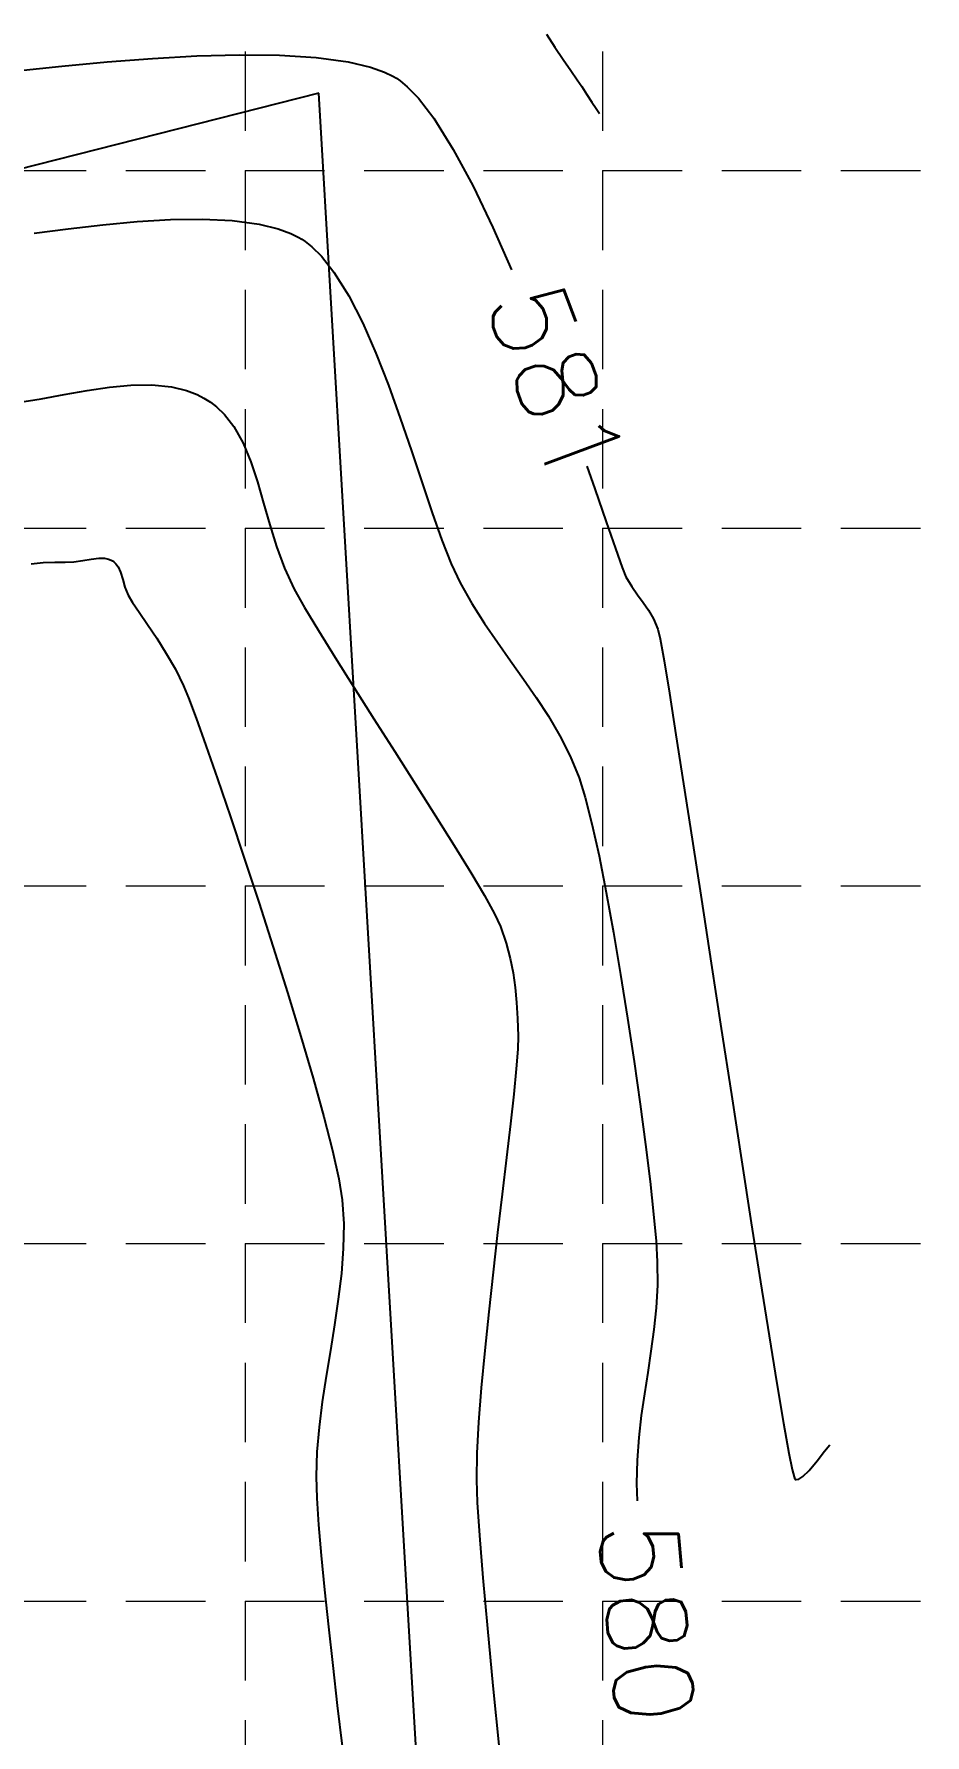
# Model space of a CAD drawing. Header units: inches. Extents: x 2547543 to 2548696, y 7125653 to 7126375.
# Drawn here: x 2548451 to 2548495.8, y 7126151.6 to 7126237.3 of the extents above; entities that cross this region are included whole.
import ezdxf

# ---------------------------------------------------------------- set-up
doc = ezdxf.new("R2010")
doc.units = ezdxf.units.IN
doc.header["$MEASUREMENT"] = 0
doc.linetypes.add('HIDDEN', pattern=[0.375, 0.25, -0.125])
for name, color, linetype in [('CONT-MJR', 6, 'Continuous'), ('CONT-MNR', 14, 'Continuous'), ('GRID', 254, 'HIDDEN'), ('V-AREA', 6, 'Continuous')]:
    doc.layers.add(name, color=color, linetype=linetype)
doc.styles.add('L80', font='simplex', dxfattribs={"height": 3.2})

msp = doc.modelspace()

# ---------------------------------------------------------------- linework, layer by layer
at = {"layer": 'CONT-MJR', "color": 35, "extrusion": (0.1138102870845434, -0.9935025005271672, 0), "elevation": -6789884.660398123}
msp.add_lwpolyline([(3342932.091564352, 580), (3342933.842584244, 580)], dxfattribs=at)
at = {"layer": 'CONT-MJR', "color": 35, "elevation": 580}
for points in [[(2548454.40923349, 7126227.648725741), (2548456.137658265, 7126227.80801267)], [(2548464.434913269, 7126226.924278758), (2548464.605339469, 7126226.810891105)], [(2548464.605339469, 7126226.810891105), (2548464.940439051, 7126226.546906644)], [(2548464.940439051, 7126226.546906644), (2548465.429013649, 7126226.063444341)], [(2548466.055033881, 7126225.27102581), (2548466.79856115, 7126224.07618713)], [(2548468.165352412, 7126221.180804907), (2548468.793737524, 7126219.572549184)], [(2548471.000287566, 7126213.145786767), (2548471.487980273, 7126211.771380831)], [(2548472.999639561, 7126208.580221525), (2548473.629262697, 7126207.588150296)], [(2548474.280838918, 7126206.633893411), (2548474.9417819, 7126205.703240052)], [(2548474.9417819, 7126205.703240052), (2548475.599505317, 7126204.781979397)], [(2548475.599505317, 7126204.781979397), (2548476.241422845, 7126203.855900627)], [(2548476.854948158, 7126202.91079292), (2548477.427494932, 7126201.932445454)], [(2548479.04650037, 7126197.499403194), (2548479.399365792, 7126195.886780316)], [(2548479.762070047, 7126194.046883591), (2548480.127357751, 7126192.035622882)], [(2548480.127357751, 7126192.035622882), (2548480.48797352, 7126189.908908047)], [(2548480.48797352, 7126189.908908047), (2548480.836661971, 7126187.722648945)], [(2548480.836661971, 7126187.722648945), (2548481.166167719, 7126185.532755437)], [(2548481.738609573, 7126181.365704647), (2548481.967034911, 7126179.500367085)], [(2548481.967034911, 7126179.500367085), (2548482.147256012, 7126177.855034559)], [(2548482.272017491, 7126176.485616927), (2548482.334063964, 7126175.448024051)], [(2548482.334063964, 7126175.448024051), (2548482.336277271, 7126174.276436007)], [(2548482.162349563, 7126172.039857624), (2548482.016767287, 7126170.955238894)], [(2548481.852478557, 7126169.87998154), (2548481.684762743, 7126168.804271365)], [(2548481.528899217, 7126167.718294173), (2548481.400167347, 7126166.612235764)]]:
    msp.add_lwpolyline(points, dxfattribs=at)
at = {"layer": 'CONT-MJR', "color": 35, "extrusion": (0.06011541056170887, -0.9981914332496534, 0), "elevation": -6960138.06232987}
msp.add_lwpolyline([(2972243.195057929, 580.0000000000009), (2972244.882500287, 580.0000000000009)], dxfattribs=at)
at = {"layer": 'CONT-MJR', "color": 35, "extrusion": (0.01601444923692949, -0.9998717604851323, 0), "elevation": -7084501.897020362}
msp.add_lwpolyline([(2662253.624160752, 580.0000000000005), (2662255.231906767, 580.0000000000005)], dxfattribs=at)
at = {"layer": 'CONT-MJR', "color": 35, "extrusion": (-0.04521486334083633, -0.9989772850936449, 0), "elevation": -7234168.080504227}
msp.add_lwpolyline([(2223641.659915961, 580), (2223643.159322196, 580)], dxfattribs=at)
at = {"layer": 'CONT-MJR', "color": 35, "extrusion": (-0.1310626440981135, -0.9913740884862844, 0), "elevation": -7398765.683928682}
msp.add_lwpolyline([(1592495.862257088, 580), (1592497.229439584, 580)], dxfattribs=at)
at = {"layer": 'CONT-MJR', "color": 35, "extrusion": (-0.2383686110920436, -0.9711747552557419, 0), "elevation": -7528285.845786479}
msp.add_lwpolyline([(776333.2374595413, 580.0000000000009), (776334.2256140576, 580.0000000000009)], dxfattribs=at)
at = {"layer": 'CONT-MJR', "color": 35, "extrusion": (0.1278291665588516, -0.9917962009288348, 0), "elevation": -6741998.73054255}
msp.add_lwpolyline([(3438483.659262908, 580.0000000000009), (3438485.391518089, 580.0000000000009)], dxfattribs=at)
at = {"layer": 'CONT-MJR', "color": 35, "extrusion": (-0.3484466456729468, -0.9373286163983644, 0), "elevation": -7567620.386832449}
msp.add_lwpolyline([(-94362.52713208599, 580.0000000000009), (-94361.84858708829, 580.0000000000009)], dxfattribs=at)
at = {"layer": 'CONT-MJR', "color": 35, "extrusion": (-0.4436856804440513, -0.8961824685681478, 0), "elevation": -7517116.828262708}
msp.add_lwpolyline([(-877916.321707529, 580.0000000000005), (-877915.8974612453, 580.0000000000005)], dxfattribs=at)
at = {"layer": 'CONT-MJR', "color": 35, "extrusion": (-0.5073730299291362, -0.8617265276759953, 0), "elevation": -7433880.904898514}
msp.add_lwpolyline([(-1419576.142568899, 580.0000000000009), (-1419575.938130324, 580.0000000000009)], dxfattribs=at)
at = {"layer": 'CONT-MJR', "color": 35, "extrusion": (0.7846772465270676, 0.619904523925015, 0), "elevation": 6417302.610949351}
msp.add_lwpolyline([(4011982.197080864, 580), (4011981.1872153, 580)], dxfattribs=at)
at = {"layer": 'CONT-MJR', "color": 35, "extrusion": (0.8909912901489679, 0.4540203969852869, 0), "elevation": 5506112.804828404}
msp.add_lwpolyline([(5192347.675946054, 580.0000000000005), (5192346.128469342, 580.0000000000005)], dxfattribs=at)
at = {"layer": 'CONT-MJR', "color": 35, "extrusion": (0.9160030289884342, 0.4011713485332841, 0), "elevation": 5193240.319793364}
msp.add_lwpolyline([(5505269.431935038, 580), (5505267.776270259, 580)], dxfattribs=at)
at = {"layer": 'CONT-MJR', "color": 35, "extrusion": (0.9409296494975854, 0.3386021185644756, 0), "elevation": 4810882.893467769}
msp.add_lwpolyline([(5842354.351986557, 580), (5842352.594391199, 580)], dxfattribs=at)
at = {"layer": 'CONT-MJR', "color": 35, "extrusion": (0.9463608725900549, 0.3231115888212461, 0), "elevation": 4714335.308635484}
msp.add_lwpolyline([(5920533.814581515, 580), (5920532.067734634, 580)], dxfattribs=at)
at = {"layer": 'CONT-MJR', "color": 35, "extrusion": (0.9485363789408434, 0.3166681825283252, 0), "elevation": 4673962.414472997}
msp.add_lwpolyline([(5952456.023811945, 580), (5952454.33027903, 580)], dxfattribs=at)
at = {"layer": 'CONT-MJR', "color": 35, "extrusion": (0.9475081991404539, 0.3197314694577532, 0), "elevation": 4693171.768815706}
msp.add_lwpolyline([(5937320.603972397, 580.0000000000009), (5937319.006663036, 580.0000000000009)], dxfattribs=at)
at = {"layer": 'CONT-MJR', "color": 35, "extrusion": (0.9307385691422264, 0.3656852689281876, 0), "elevation": 4977911.374279137}
msp.add_lwpolyline([(5700701.666061602, 580.0000000000005), (5700700.38836205, 580.0000000000005)], dxfattribs=at)
at = {"layer": 'CONT-MJR', "color": 35, "extrusion": (0.9053341565477793, 0.4246999705532381, 0), "elevation": 5333720.132467877}
msp.add_lwpolyline([(5369265.88246063, 580.0000000000009), (5369264.824443932, 580.0000000000009)], dxfattribs=at)
at = {"layer": 'CONT-MJR', "color": 35, "extrusion": (0.8687956068934289, 0.4951708729748536, 0), "elevation": 5742793.070042558}
msp.add_lwpolyline([(4929290.310092847, 580.0000000000009), (4929289.108318357, 580.0000000000009)], dxfattribs=at)
at = {"layer": 'CONT-MJR', "color": 35, "extrusion": (0.8258458823283451, 0.5638958934425016, 0), "elevation": 6123085.647725722}
msp.add_lwpolyline([(4448075.379203188, 580.0000000000005), (4448074.223712912, 580.0000000000005)], dxfattribs=at)
at = {"layer": 'CONT-MJR', "color": 35, "extrusion": (0.838765740945827, 0.5444924534055525, 0), "elevation": 6017738.78388731}
msp.add_lwpolyline([(4589589.576187414, 580), (4589588.449403544, 580)], dxfattribs=at)
at = {"layer": 'CONT-MJR', "color": 35, "extrusion": (0.8923006705053053, 0.4514415946894823, 0), "elevation": 5491072.081783812}
msp.add_lwpolyline([(5208226.048578819, 580.0000000000009), (5208224.898968517, 580.0000000000009)], dxfattribs=at)
at = {"layer": 'CONT-MJR', "color": 35, "extrusion": (0.9231605015945011, 0.3844147347537409, 0), "elevation": 5092070.810702818}
msp.add_lwpolyline([(5598954.729623158, 580.0000000000005), (5598953.551648755, 580.0000000000005)], dxfattribs=at)
at = {"layer": 'CONT-MJR', "color": 35, "extrusion": (0.9539468312444435, 0.2999757376167039, 0), "elevation": 4568799.940679291}
msp.add_lwpolyline([(6033534.048696568, 580.0000000000009), (6033533.010540593, 580.0000000000009)], dxfattribs=at)
at = {"layer": 'CONT-MJR', "color": 35, "extrusion": (0.9695542790937107, 0.2448764992625369, 0), "elevation": 4215927.061422394}
msp.add_lwpolyline([(6285174.023048247, 580.0000000000009), (6285172.651862332, 580.0000000000009)], dxfattribs=at)
at = {"layer": 'CONT-MJR', "color": 35, "extrusion": (0.9811178918881398, 0.1934106569374408, 0), "elevation": 3878640.963753188}
msp.add_lwpolyline([(6498735.210796966, 580), (6498733.335490499, 580)], dxfattribs=at)
at = {"layer": 'CONT-MJR', "color": 35, "extrusion": (0.9900984950359875, 0.140374392705625, 0), "elevation": 3523581.333718374}
msp.add_lwpolyline([(6697884.075305869, 580.0000000000009), (6697881.916310515, 580.0000000000009)], dxfattribs=at)
at = {"layer": 'CONT-MJR', "color": 35, "extrusion": (0.9913055954123462, 0.1315796963979403, 0), "elevation": 3463984.987865934}
msp.add_lwpolyline([(6728897.055536473, 580.0000000000009), (6728895.008304274, 580.0000000000009)], dxfattribs=at)
at = {"layer": 'CONT-MJR', "color": 35, "extrusion": (0.995875551537105, 0.09072974071751132, 0), "elevation": 3184527.333075203}
msp.add_lwpolyline([(6865563.177290303, 580), (6865561.802201186, 580)], dxfattribs=at)
at = {"layer": 'CONT-MJR', "color": 35, "extrusion": (0.9984895628250042, -0.05494172303024509, 0), "elevation": 2153108.720455535}
msp.add_lwpolyline([(7255428.648560598, 580.0000000000009), (7255427.514062935, 580.0000000000009)], dxfattribs=at)
at = {"layer": 'CONT-MJR', "color": 35, "extrusion": (0.9949279847904017, -0.1005897861659445, 0), "elevation": 1818736.100389725}
msp.add_lwpolyline([(7346380.372065025, 580.0000000000009), (7346379.262643719, 580.0000000000009)], dxfattribs=at)
at = {"layer": 'CONT-MJR', "color": 35, "extrusion": (0.9885280570354122, -0.1510373478772482, 0), "elevation": 1442928.014825497}
msp.add_lwpolyline([(7429335.893409884, 580), (7429334.805674087, 580)], dxfattribs=at)
at = {"layer": 'CONT-MJR', "color": 35, "extrusion": (0.989856903075103, -0.1420679817360903, 0), "elevation": 1510231.76848935}
msp.add_lwpolyline([(7415945.032832097, 580.0000000000005), (7415943.935726861, 580.0000000000005)], dxfattribs=at)
at = {"layer": 'CONT-MJR', "color": 35, "extrusion": (0.9971252234621738, -0.0757712922914083, 0), "elevation": 2001196.232338069}
msp.add_lwpolyline([(7298782.204725568, 580), (7298781.065496716, 580)], dxfattribs=at)
at = {"layer": 'CONT-MJR', "color": 35, "extrusion": (0.9997036076131567, -0.02434536763410563, 0), "elevation": 2374236.845045514}
msp.add_lwpolyline([(7186097.049581628, 580), (7186095.873569638, 580)], dxfattribs=at)
at = {"layer": 'CONT-MJR', "color": 35, "extrusion": (0.9993306074027479, 0.03658329001135958, 0), "elevation": 2807473.885987626}
msp.add_lwpolyline([(7028162.269043294, 580.0000000000005), (7028161.395299193, 580.0000000000005)], dxfattribs=at)
at = {"layer": 'CONT-MNR', "color": 35}
for points, elevation in [([(2548476.755194487, 7126237.251613887), (2548477.177869996, 7126236.583722437)], 582), ([(2548459.151496639, 7126236.151939156), (2548461.298704343, 7126236.212075993)], 581), ([(2548461.298704343, 7126236.212075993), (2548463.314018809, 7126236.192007884)], 581), ([(2548463.314018809, 7126236.192007884), (2548465.154677958, 7126236.077352799)], 581), ([(2548450.098975027, 7126235.396983), (2548452.346134892, 7126235.634119295)], 581), ([(2548465.154677958, 7126236.077352799), (2548466.77791971, 7126235.8537287)], 581), ([(2548468.603777939, 7126235.330203634), (2548469.015366469, 7126235.130695966)], 581), ([(2548469.015366469, 7126235.130695966), (2548469.201102709, 7126235.022045339)], 581), ([(2548469.201102709, 7126235.022045339), (2548469.381048051, 7126234.900639295)], 581), ([(2548469.746995966, 7126234.601078085), (2548470.309362382, 7126234.018086564)], 581), ([(2548479.039394126, 7126233.827703057), (2548479.254095537, 7126233.498938689)], 582), ([(2548479.254095537, 7126233.498938689), (2548479.418511448, 7126233.247174656)], 582), ([(2548451.306473081, 7126218.89615139), (2548452.472922829, 7126219.102016555)], 579), ([(2548453.622048576, 7126219.30267559), (2548454.745202549, 7126219.470078692)], 579), ([(2548455.833736978, 7126219.576176061), (2548456.879004092, 7126219.592917897)], 579), ([(2548458.623847576, 7126219.308342286), (2548459.159366256, 7126219.100677708)], 579), ([(2548459.501960065, 7126218.925663683), (2548459.66872383, 7126218.826512181)], 579), ([(2548461.006618996, 7126217.505463808), (2548461.484606998, 7126216.660199382)], 579), ([(2548462.512772696, 7126213.645101744), (2548462.81968405, 7126212.552427906)], 579), ([(2548463.158417911, 7126211.451996835), (2548463.558810945, 7126210.365446582)], 579), ([(2548450.810615949, 7126210.59012988), (2548451.417152122, 7126210.652517431)], 578), ([(2548451.997494, 7126210.668886296), (2548452.521918282, 7126210.669405129)], 578), ([(2548452.960701666, 7126210.684242586), (2548453.407503953, 7126210.745725474)], 578), ([(2548454.209002965, 7126210.876613524), (2548454.498374409, 7126210.870359308)], 578), ([(2548454.498374409, 7126210.870359308), (2548454.704751995, 7126210.823032731)], 578), ([(2548454.90253439, 7126210.728745601), (2548454.964090166, 7126210.686630601)], 578), ([(2548455.19470321, 7126210.426556909), (2548455.311817747, 7126210.169161073)], 578), ([(2548455.311817747, 7126210.169161073), (2548455.418131487, 7126209.803352885)], 578), ([(2548463.558810945, 7126210.365446582), (2548464.050699822, 7126209.314415196)], 579), ([(2548480.758411854, 7126209.934220653), (2548481.049397693, 7126209.441472543)], 581), ([(2548455.528957458, 7126209.408149497), (2548455.696843806, 7126209.004512467)], 578), ([(2548464.571957368, 7126208.389675557), (2548465.2696251, 7126207.225909552)], 579), ([(2548482.141705437, 7126207.817460227), (2548482.366224851, 7126207.304451128)], 581), ([(2548482.477555928, 7126206.801723653), (2548482.672562431, 7126205.699150141)], 581), ([(2548482.672562431, 7126205.699150141), (2548482.941427246, 7126204.068268245)], 581), ([(2548467.052168013, 7126204.372699581), (2548468.066031641, 7126202.778956188)], 579), ([(2548482.941427246, 7126204.068268245), (2548483.274333261, 7126201.980615621)], 581), ([(2548459.11030255, 7126202.815490837), (2548459.603394525, 7126201.438102491)], 578), ([(2548468.066031641, 7126202.778956188), (2548469.114282348, 7126201.137587567)], 579), ([(2548460.187021221, 7126199.765293107), (2548460.839821549, 7126197.855458726)], 578), ([(2548483.661463363, 7126199.507729921), (2548484.093000437, 7126196.721148798)], 581), ([(2548461.540434415, 7126195.766995386), (2548462.267498729, 7126193.558299126)], 578), ([(2548472.941040432, 7126195.052866518), (2548473.628639883, 7126193.891126039)], 579), ([(2548462.267498729, 7126193.558299126), (2548462.999653398, 7126191.287765985)], 578), ([(2548474.929838629, 7126190.725044461), (2548475.08061175, 7126189.991438486)], 579), ([(2548475.292586125, 7126187.700983787), (2548475.325201271, 7126186.804016193)], 579), ([(2548475.325201271, 7126186.804016193), (2548475.307809178, 7126186.148886289)], 579), ([(2548475.307809178, 7126186.148886289), (2548475.230670154, 7126185.165216091)], 579), ([(2548465.551953796, 7126182.755185395), (2548465.989143868, 7126181.051408437)], 578), ([(2548474.936487666, 7126182.396217802), (2548474.739112379, 7126180.7028712)], 579), ([(2548474.739112379, 7126180.7028712), (2548474.521326515, 7126178.864947287)], 579), ([(2548486.573191427, 7126180.58662973), (2548487.065010956, 7126177.4201668)], 581), ([(2548466.472934335, 7126178.56786862), (2548466.543798574, 7126177.35784662)], 578), ([(2548466.522137102, 7126176.119085376), (2548466.426131468, 7126174.857486326)], 578), ([(2548465.873865119, 7126170.994676754), (2548465.662298359, 7126169.700740891)], 578), ([(2548473.336698165, 7126167.376761978), (2548473.251392737, 7126165.814537742)], 579), ([(2548465.199705877, 7126165.882555434), (2548465.163482821, 7126164.650705798)], 578), ([(2548473.251392737, 7126165.814537742), (2548473.224349441, 7126164.475662154)], 579), ([(2548489.128365815, 7126165.000821841), (2548489.218483679, 7126164.633798871)], 581), ([(2548489.26126468, 7126164.517144883), (2548489.277230298, 7126164.498943191)], 581), ([(2548489.277230298, 7126164.498943191), (2548489.333196311, 7126164.489605064)], 581), ([(2548489.333196311, 7126164.489605064), (2548489.457772031, 7126164.515102436)], 581), ([(2548489.457772031, 7126164.515102436), (2548489.669941133, 7126164.647184177)], 581), ([(2548465.196124554, 7126163.557621028), (2548465.280647493, 7126162.216975193)], 578), ([(2548473.265956837, 7126163.341404499), (2548473.378123665, 7126161.676572773)], 579), ([(2548465.989658343, 7126155.131384012), (2548466.222667591, 7126153.11738497)], 578)]:
    msp.add_lwpolyline(points, dxfattribs=dict(at, elevation=elevation))
at = {"layer": 'CONT-MNR', "color": 35, "extrusion": (0.05623496058373922, -0.998417562549931, 0), "elevation": -6971646.829040608}
msp.add_lwpolyline([(2945167.743526719, 581), (2945169.983410056, 581)], dxfattribs=at)
at = {"layer": 'CONT-MNR', "color": 35, "extrusion": (0.8313233888243651, 0.5557890096012815, 0), "elevation": 6079292.656899955}
msp.add_lwpolyline([(4507791.539664469, 582.0000000000005), (4507790.791787419, 582.0000000000005)], dxfattribs=at)
at = {"layer": 'CONT-MNR', "color": 35, "extrusion": (0.09339141019354792, -0.9956294714913075, 0), "elevation": -6857086.659704125}
msp.add_lwpolyline([(3202843.457744978, 581.0000000000005), (3202845.754096189, 581.0000000000005)], dxfattribs=at)
at = {"layer": 'CONT-MNR', "color": 35, "extrusion": (0.07748136623340884, -0.9969938003250594, 0), "elevation": -6907355.213981155}
msp.add_lwpolyline([(3092943.958611542, 581.0000000000005), (3092946.248202452, 581.0000000000005)], dxfattribs=at)
at = {"layer": 'CONT-MNR', "color": 35, "extrusion": (-0.2332289759030149, -0.9724218450853678, 0), "elevation": -7524083.714133436}
msp.add_lwpolyline([(816140.0761149542, 581.0000000000009), (816141.2210056877, 581.0000000000009)], dxfattribs=at)
at = {"layer": 'CONT-MNR', "color": 35, "extrusion": (-0.3387059600469668, -0.9408922747204711, 0), "elevation": -7568201.275120849}
msp.add_lwpolyline([(-15864.71467889287, 581.0000000000005), (-15863.95737490803, 581.0000000000005)], dxfattribs=at)
at = {"layer": 'CONT-MNR', "color": 35, "extrusion": (0.822504388836982, 0.5687587628721891, 0), "elevation": 6149243.155212092}
msp.add_lwpolyline([(4411891.391323954, 582.0000000000009), (4411890.720622289, 582.0000000000009)], dxfattribs=at)
at = {"layer": 'CONT-MNR', "color": 35, "extrusion": (0.819466700582225, 0.5731267980446227, 0), "elevation": 6172629.320519336}
msp.add_lwpolyline([(4379111.597584698, 582.0000000000005), (4379111.039082939, 582.0000000000005)], dxfattribs=at)
at = {"layer": 'CONT-MNR', "color": 35, "extrusion": (-0.6334268504259656, -0.773802575053509, 0), "elevation": -7128567.849995151}
msp.add_lwpolyline([(-2541936.359007538, 581), (-2541935.886085985, 581)], dxfattribs=at)
at = {"layer": 'CONT-MNR', "color": 35, "extrusion": (0.8263789368748355, 0.5631144223775632, 0), "elevation": 6118894.463243773}
msp.add_lwpolyline([(4453885.581022233, 582), (4453885.16985097, 582)], dxfattribs=at)
at = {"layer": 'CONT-MNR', "color": 35, "extrusion": (0.8372726612964693, 0.5467855984254961, 0), "elevation": 6030293.855572419}
msp.add_lwpolyline([(4573130.063094554, 582), (4573129.579079516, 582)], dxfattribs=at)
at = {"layer": 'CONT-MNR', "color": 35, "extrusion": (0.7933772290052895, 0.6087302953655982, 0), "elevation": 6359852.850918386}
msp.add_lwpolyline([(4102460.714364129, 581), (4102459.449169264, 581)], dxfattribs=at)
at = {"layer": 'CONT-MNR', "color": 35, "extrusion": (0.83727266093525, 0.5467855989786179, 0), "elevation": 6030293.858593535}
msp.add_lwpolyline([(4573129.575095763, 582), (4573129.12132816, 582)], dxfattribs=at)
at = {"layer": 'CONT-MNR', "color": 35, "extrusion": (0.8469361024974793, 0.5316946852154714, 0), "elevation": 5947372.38273583}
msp.add_lwpolyline([(4680455.486219695, 581), (4680453.63327288, 581)], dxfattribs=at)
at = {"layer": 'CONT-MNR', "color": 35, "extrusion": (0.8808316411119972, 0.4734296357601052, 0), "elevation": 5618543.988441523}
msp.add_lwpolyline([(5070487.937279194, 581), (5070485.831391007, 581)], dxfattribs=at)
at = {"layer": 'CONT-MNR', "color": 35, "extrusion": (0.9015133391396345, 0.4327513135200241, 0), "elevation": 5381367.675114694}
msp.add_lwpolyline([(5321535.968272697, 581.0000000000005), (5321533.669901267, 581.0000000000005)], dxfattribs=at)
at = {"layer": 'CONT-MNR', "color": 35, "extrusion": (0.9151549901180508, 0.4031021509022625, 0), "elevation": 5204846.39018539}
msp.add_lwpolyline([(5494307.300218681, 581), (5494304.962810924, 581)], dxfattribs=at)
at = {"layer": 'CONT-MNR', "color": 35, "extrusion": (0.1720160236264098, -0.9850941516503682, 0), "elevation": -6581622.099982574}
msp.add_lwpolyline([(3736289.500254652, 579.0000000000009), (3736290.666768273, 579.0000000000009)], dxfattribs=at)
at = {"layer": 'CONT-MNR', "color": 35, "extrusion": (0.09700838598130761, -0.995283564141045, 0), "elevation": -6845387.631452728}
msp.add_lwpolyline([(3227738.170798255, 579), (3227739.264491017, 579)], dxfattribs=at)
at = {"layer": 'CONT-MNR', "color": 35, "extrusion": (-0.1008208340178272, -0.9949045981539888, 0), "elevation": -7346846.188448724}
msp.add_lwpolyline([(1817000.064366172, 579.0000000000009), (1817001.062805649, 579.0000000000009)], dxfattribs=at)
at = {"layer": 'CONT-MNR', "color": 35, "extrusion": (0.2377143313433729, 0.9713351103887748, 0), "elevation": 7527752.156247456}
msp.add_lwpolyline([(-781402.1071588085, 579.0000000000009), (-781402.880827391, 579.0000000000009)], dxfattribs=at)
at = {"layer": 'CONT-MNR', "color": 35, "extrusion": (-0.4549266398964286, -0.8905289171680756, 0), "elevation": -7505466.141512744}
msp.add_lwpolyline([(-972430.3349995641, 579), (-972429.9502913267, 579)], dxfattribs=at)
at = {"layer": 'CONT-MNR', "color": 35, "extrusion": (0.1538909982660515, -0.98808783043446, 0), "elevation": -6649146.452713714}
msp.add_lwpolyline([(3614753.472878947, 579.0000000000009), (3614754.662171989, 579.0000000000009)], dxfattribs=at)
at = {"layer": 'CONT-MNR', "color": 35, "extrusion": (-0.5492843277889088, -0.8356355229676912, 0), "elevation": -7354750.551906828}
msp.add_lwpolyline([(-1784736.889761303, 579), (-1784736.696235272, 579)], dxfattribs=at)
at = {"layer": 'CONT-MNR', "color": 35, "extrusion": (-0.6061234437357642, -0.7953705871817853, 0), "elevation": -7212666.016529541}
msp.add_lwpolyline([(-2292398.239761688, 579), (-2292397.858624729, 579)], dxfattribs=at)
at = {"layer": 'CONT-MNR', "color": 35, "extrusion": (-0.6913239172271348, -0.7225449753958088, 0), "elevation": -6910824.80538878}
msp.add_lwpolyline([(-3085148.216447717, 579.0000000000009), (-3085147.652365498, 579.0000000000009)], dxfattribs=at)
at = {"layer": 'CONT-MNR', "color": 35, "extrusion": (0.7870093698906414, 0.6169410439453153, 0), "elevation": 6402118.758212309}
msp.add_lwpolyline([(4036150.509262412, 579), (4036149.754801277, 579)], dxfattribs=at)
at = {"layer": 'CONT-MNR', "color": 35, "extrusion": (0.9234342707232547, 0.3837566255503755, 0), "elevation": 5088069.530963352}
msp.add_lwpolyline([(5602603.704949246, 579.0000000000009), (5602602.687471465, 579.0000000000009)], dxfattribs=at)
at = {"layer": 'CONT-MNR', "color": 35, "extrusion": (0.9499812274096603, 0.3123070085176367, 0), "elevation": 4646558.053846432}
msp.add_lwpolyline([(5973868.652541239, 579), (5973867.586998887, 579)], dxfattribs=at)
at = {"layer": 'CONT-MNR', "color": 35, "extrusion": (0.9429781937765399, 0.3328545118545556, 0), "elevation": 4775152.899407608}
msp.add_lwpolyline([(5871593.166593525, 581.0000000000009), (5871591.956119961, 581.0000000000009)], dxfattribs=at)
at = {"layer": 'CONT-MNR', "color": 35, "extrusion": (0.9612532411068114, 0.2756668396119679, 0), "elevation": 4414178.644186843}
msp.add_lwpolyline([(6147570.462545827, 579.0000000000009), (6147569.356408015, 579.0000000000009)], dxfattribs=at)
at = {"layer": 'CONT-MNR', "color": 35, "extrusion": (0.9445194580341758, 0.3284554663798839, 0), "elevation": 4747732.238228993}
msp.add_lwpolyline([(5893786.211424254, 581.0000000000009), (5893784.440316314, 581.0000000000009)], dxfattribs=at)
at = {"layer": 'CONT-MNR', "color": 35, "extrusion": (0.9557449017721575, 0.2941966735646904, 0), "elevation": 4532188.375308162}
msp.add_lwpolyline([(6061092.031673385, 579), (6061090.880287627, 579)], dxfattribs=at)
at = {"layer": 'CONT-MNR', "color": 35, "extrusion": (0.9446185315789188, 0.328170427975598, 0), "elevation": 4745953.480858564}
msp.add_lwpolyline([(5895216.874073422, 581), (5895215.453691839, 581)], dxfattribs=at)
at = {"layer": 'CONT-MNR', "color": 35, "extrusion": (0.9417679404051814, 0.3362635074238395, 0), "elevation": 4796361.800231582}
msp.add_lwpolyline([(5854276.485544552, 581.0000000000005), (5854275.485228303, 581.0000000000005)], dxfattribs=at)
at = {"layer": 'CONT-MNR', "color": 35, "extrusion": (0.02819434105739004, -0.9996024605473617, 0), "elevation": -7051525.794211874}
msp.add_lwpolyline([(2748357.120754555, 578.0000000000009), (2748357.701327234, 578.0000000000009)], dxfattribs=at)
at = {"layer": 'CONT-MNR', "color": 35, "extrusion": (0.03379567622959458, -0.9994287629782248, 0), "elevation": -7036013.237728555}
msp.add_lwpolyline([(2787831.860016625, 578.0000000000009), (2787832.299050801, 578.0000000000009)], dxfattribs=at)
at = {"layer": 'CONT-MNR', "color": 35, "extrusion": (-0.1859105555216078, 0.9825666722139763, 0), "elevation": 6528192.789212964}
msp.add_lwpolyline([(-3828863.182405401, 578.0000000000005), (-3828863.605133399, 578.0000000000005)], dxfattribs=at)
at = {"layer": 'CONT-MNR', "color": 35, "extrusion": (0.1342135045913908, -0.9909524384072612, 0), "elevation": -6719699.074103551}
msp.add_lwpolyline([(3481830.259122225, 578.0000000000009), (3481830.648788324, 578.0000000000009)], dxfattribs=at)
at = {"layer": 'CONT-MNR', "color": 35, "extrusion": (-0.3948297324397635, -0.9187543101295061, 0), "elevation": -7553442.597764944}
msp.add_lwpolyline([(-472236.1684066467, 578), (-472236.02388458, 578)], dxfattribs=at)
at = {"layer": 'CONT-MNR', "color": 35, "extrusion": (0.4969584205733121, 0.8677743532861981, 0), "elevation": 7450419.029784185}
msp.add_lwpolyline([(1329946.698410897, 578.0000000000005), (1329946.623504185, 578.0000000000005)], dxfattribs=at)
at = {"layer": 'CONT-MNR', "color": 35, "extrusion": (-0.6645196389044389, -0.7472708006541633, 0), "elevation": -7018707.537930126}
msp.add_lwpolyline([(-2831120.970789987, 578), (-2831120.828382134, 578)], dxfattribs=at)
at = {"layer": 'CONT-MNR', "color": 35, "extrusion": (0.7997327264950269, 0.600356199412341, 0), "elevation": 6316347.629110717}
msp.add_lwpolyline([(4169083.0258132, 578), (4169082.818942989, 578)], dxfattribs=at)
at = {"layer": 'CONT-MNR', "color": 35, "extrusion": (0.9628570225006313, 0.2700117668199273, 0), "elevation": 4377958.695610484}
msp.add_lwpolyline([(6173408.202859669, 578), (6173407.792410995, 578)], dxfattribs=at)
at = {"layer": 'CONT-MNR', "color": 35, "extrusion": (0.9265065447935301, 0.3762786500118691, 0), "elevation": 5042624.755698682}
msp.add_lwpolyline([(5643541.755748841, 581.0000000000009), (5643541.244271671, 581.0000000000009)], dxfattribs=at)
at = {"layer": 'CONT-MNR', "color": 35, "extrusion": (0.8533501017867356, 0.5213382815222456, 0), "elevation": 5889890.484481534}
msp.add_lwpolyline([(4752543.66582614, 578.0000000000009), (4752543.242309311, 578.0000000000009)], dxfattribs=at)
at = {"layer": 'CONT-MNR', "color": 35, "extrusion": (0.8711358252184996, 0.4910421305966362, 0), "elevation": 5719327.338674104}
msp.add_lwpolyline([(4956493.014588267, 579.0000000000009), (4956491.953055022, 579.0000000000009)], dxfattribs=at)
at = {"layer": 'CONT-MNR', "color": 35, "extrusion": (0.8224973512557338, 0.5687689400602868, 0), "elevation": 6149285.503528982}
msp.add_lwpolyline([(4411791.524875116, 581), (4411791.015086373, 581)], dxfattribs=at)
at = {"layer": 'CONT-MNR', "color": 35, "extrusion": (0.805658066548849, 0.5923808570546236, 0), "elevation": 6274634.356601325}
msp.add_lwpolyline([(4231616.222634897, 581), (4231615.745258835, 581)], dxfattribs=at)
at = {"layer": 'CONT-MNR', "color": 35, "extrusion": (0.8289733679749447, 0.5592880788898301, 0), "elevation": 6098205.626951095}
msp.add_lwpolyline([(4482116.165454438, 578.0000000000005), (4482115.566884593, 578.0000000000005)], dxfattribs=at)
at = {"layer": 'CONT-MNR', "color": 35, "extrusion": (0.8254393369502109, 0.5644908334199913, 0), "elevation": 6126275.215209076}
msp.add_lwpolyline([(4443672.333892559, 578.0000000000009), (4443671.597375826, 578.0000000000009)], dxfattribs=at)
at = {"layer": 'CONT-MNR', "color": 35, "extrusion": (0.8217694806225941, 0.5698200774957582, 0), "elevation": 6154921.177112207}
msp.add_lwpolyline([(4403924.775481515, 581), (4403924.30253371, 581)], dxfattribs=at)
at = {"layer": 'CONT-MNR', "color": 35, "extrusion": (0.8651813728330319, 0.5014590632372204, 0), "elevation": 5778400.774578538}
msp.add_lwpolyline([(4887503.293836384, 581.0000000000005), (4887502.79514733, 581.0000000000005)], dxfattribs=at)
at = {"layer": 'CONT-MNR', "color": 35, "extrusion": (0.8324329235020184, 0.5541258231393686, 0), "elevation": 6070234.853088319}
msp.add_lwpolyline([(4519924.126150953, 578), (4519923.289251799, 578)], dxfattribs=at)
at = {"layer": 'CONT-MNR', "color": 35, "extrusion": (0.8503217451036925, 0.5262631754206358, 0), "elevation": 5917275.878816407}
msp.add_lwpolyline([(4718405.539063841, 579), (4718403.945617483, 579)], dxfattribs=at)
at = {"layer": 'CONT-MNR', "color": 35, "extrusion": (0.9763456056178598, 0.2162157681361249, 0), "elevation": 4028997.945487405}
msp.add_lwpolyline([(6406619.114028079, 581.0000000000005), (6406618.599120782, 581.0000000000005)], dxfattribs=at)
at = {"layer": 'CONT-MNR', "color": 35, "extrusion": (0.8468558026281933, 0.5318225733785271, 0), "elevation": 5948053.3712091}
msp.add_lwpolyline([(4679542.585084256, 578.0000000000005), (4679541.684888467, 578.0000000000005)], dxfattribs=at)
at = {"layer": 'CONT-MNR', "color": 35, "extrusion": (0.8678877678164413, 0.4967603269934051, 0), "elevation": 5751791.649593626}
msp.add_lwpolyline([(4918774.451733457, 578.0000000000005), (4918773.524227884, 578.0000000000005)], dxfattribs=at)
at = {"layer": 'CONT-MNR', "color": 35, "extrusion": (0.8460757257379788, 0.5330627226855696, 0), "elevation": 5954910.01600743}
msp.add_lwpolyline([(4670817.521729524, 579), (4670815.750885807, 579)], dxfattribs=at)
at = {"layer": 'CONT-MNR', "color": 35, "extrusion": (0.8955215213326029, 0.4450182073018368, 0), "elevation": 5453490.145500164}
msp.add_lwpolyline([(5247559.946862234, 578), (5247559.026095358, 578)], dxfattribs=at)
at = {"layer": 'CONT-MNR', "color": 35, "extrusion": (0.926691046467043, 0.3758240338214371, 0), "elevation": 5039832.559183804}
msp.add_lwpolyline([(5646017.913079368, 578), (5646017.253357708, 578)], dxfattribs=at)
at = {"layer": 'CONT-MNR', "color": 35, "extrusion": (0.9371223373542842, 0.3490010384392048, 0), "elevation": 4875270.140833233}
msp.add_lwpolyline([(5788710.055247372, 578), (5788708.962998014, 578)], dxfattribs=at)
at = {"layer": 'CONT-MNR', "color": 35, "extrusion": (0.9879667935880152, 0.154666139692617, 0), "elevation": 3619999.000067417}
msp.add_lwpolyline([(6646286.851137051, 581), (6646284.348132177, 581)], dxfattribs=at)
at = {"layer": 'CONT-MNR', "color": 35, "extrusion": (0.9441846387438649, 0.3294167086838759, 0), "elevation": 4753706.233142421}
msp.add_lwpolyline([(5888944.755686774, 578.0000000000009), (5888942.983989465, 578.0000000000009)], dxfattribs=at)
at = {"layer": 'CONT-MNR', "color": 35, "extrusion": (0.8430168809417778, 0.5378871056710661, 0), "elevation": 5981494.188225599}
msp.add_lwpolyline([(4636719.180199383, 579.0000000000009), (4636717.23344885, 579.0000000000009)], dxfattribs=at)
at = {"layer": 'CONT-MNR', "color": 35, "extrusion": (0.8444440467480725, 0.5356437733342367, 0), "elevation": 5969144.843929259}
msp.add_lwpolyline([(4652604.567221554, 579), (4652602.680692511, 579)], dxfattribs=at)
at = {"layer": 'CONT-MNR', "color": 35, "extrusion": (0.9480743688942721, 0.3180487243265216, 0), "elevation": 4682608.539592624}
msp.add_lwpolyline([(5945630.815328408, 578), (5945628.612480817, 578)], dxfattribs=at)
at = {"layer": 'CONT-MNR', "color": 35, "extrusion": (0.8473202001713754, 0.5310823649694466, 0), "elevation": 5943969.139288964}
msp.add_lwpolyline([(4684723.336908473, 579.0000000000009), (4684721.569993686, 579.0000000000009)], dxfattribs=at)
at = {"layer": 'CONT-MNR', "color": 35, "extrusion": (0.8522479790450861, 0.5231380144986277, 0), "elevation": 5899914.444539329}
msp.add_lwpolyline([(4740083.845703557, 579), (4740082.257707209, 579)], dxfattribs=at)
at = {"layer": 'CONT-MNR', "color": 35, "extrusion": (0.9883635008507268, 0.1521104539014191, 0), "elevation": 3602797.677865051}
msp.add_lwpolyline([(6655621.666918756, 581.0000000000009), (6655618.602521003, 581.0000000000009)], dxfattribs=at)
at = {"layer": 'CONT-MNR', "color": 35, "extrusion": (0.875530875847587, 0.483162173020154, 0), "elevation": 5674374.673956959}
msp.add_lwpolyline([(5007876.722659102, 579), (5007875.669282205, 579)], dxfattribs=at)
at = {"layer": 'CONT-MNR', "color": 35, "extrusion": (0.9884324157786699, 0.1516619907489764, 0), "elevation": 3599777.471206591}
msp.add_lwpolyline([(6657252.605065159, 581), (6657249.368264186, 581)], dxfattribs=at)
at = {"layer": 'CONT-MNR', "color": 35, "extrusion": (0.9070055702423715, 0.4211186240827052, 0), "elevation": 5312452.816409378}
msp.add_lwpolyline([(5390286.795046899, 579.0000000000009), (5390286.09501015, 579.0000000000009)], dxfattribs=at)
at = {"layer": 'CONT-MNR', "color": 35, "extrusion": (0.9465930931362008, 0.3224306375437047, 0), "elevation": 4710071.033221263}
msp.add_lwpolyline([(5923898.207653945, 579), (5923897.321938679, 579)], dxfattribs=at)
at = {"layer": 'CONT-MNR', "color": 35, "extrusion": (0.9538488620996888, 0.3002871097318848, 0), "elevation": 4570751.917522339}
msp.add_lwpolyline([(6032038.862515732, 578.0000000000009), (6032036.478517519, 578.0000000000009)], dxfattribs=at)
at = {"layer": 'CONT-MNR', "color": 35, "extrusion": (0.9642092907515607, 0.2651423082579851, 0), "elevation": 4346717.862522773}
msp.add_lwpolyline([(6195431.578388043, 579.0000000000009), (6195430.77932045, 579.0000000000009)], dxfattribs=at)
at = {"layer": 'CONT-MNR', "color": 35, "extrusion": (0.9902657938858233, 0.1391892864400144, 0), "elevation": 3515556.998844528}
msp.add_lwpolyline([(6702101.761272532, 579.0000000000009), (6702101.026293412, 579.0000000000009)], dxfattribs=at)
at = {"layer": 'CONT-MNR', "color": 35, "extrusion": (0.9884435212777363, 0.1515895947750686, 0), "elevation": 3599289.865903938}
msp.add_lwpolyline([(6657513.008223239, 581.0000000000009), (6657509.671217739, 581.0000000000009)], dxfattribs=at)
at = {"layer": 'CONT-MNR', "color": 35, "extrusion": (0.9961299936782214, 0.08789218221563624, 0), "elevation": 3164948.893104855}
msp.add_lwpolyline([(6874619.820964813, 579), (6874619.064914369, 579)], dxfattribs=at)
at = {"layer": 'CONT-MNR', "color": 35, "extrusion": (0.9563252405492706, 0.2923046942633317, 0), "elevation": 4520178.67673151}
msp.add_lwpolyline([(6070026.515602873, 578), (6070024.195242925, 578)], dxfattribs=at)
at = {"layer": 'CONT-MNR', "color": 35, "extrusion": (0.9985776141973353, 0.05331743077041443, 0), "elevation": 2924800.396915691}
msp.add_lwpolyline([(6980174.168446774, 579.0000000000009), (6980173.357788209, 579.0000000000009)], dxfattribs=at)
at = {"layer": 'CONT-MNR', "color": 35, "extrusion": (0.9593722599884463, 0.2821433443564835, 0), "elevation": 4455532.219756184}
msp.add_lwpolyline([(6117633.663364237, 578.0000000000009), (6117631.468525344, 578.0000000000009)], dxfattribs=at)
at = {"layer": 'CONT-MNR', "color": 35, "extrusion": (0.9884027782310315, 0.1518550229171838, 0), "elevation": 3601077.523465338}
msp.add_lwpolyline([(6656542.888853735, 581.0000000000009), (6656539.52384268, 581.0000000000009)], dxfattribs=at)
at = {"layer": 'CONT-MNR', "color": 35, "extrusion": (0.9950036872152082, -0.09983818121410343, 0), "elevation": 1824276.885403331}
msp.add_lwpolyline([(7345015.647067629, 579), (7345014.374489686, 579)], dxfattribs=at)
at = {"layer": 'CONT-MNR', "color": 35, "extrusion": (0.9632985643916656, 0.268432255589667, 0), "elevation": 4367830.518317313}
msp.add_lwpolyline([(6180553.268861367, 578.0000000000009), (6180551.261259214, 578.0000000000009)], dxfattribs=at)
at = {"layer": 'CONT-MNR', "color": 35, "extrusion": (0.993872461918248, -0.1105329337372387, 0), "elevation": 1745181.212663328}
msp.add_lwpolyline([(7364208.365536923, 579), (7364206.853493271, 579)], dxfattribs=at)
at = {"layer": 'CONT-MNR', "color": 35, "extrusion": (0.9883085625382443, 0.1524669971291797, 0), "elevation": 3605198.456842526}
msp.add_lwpolyline([(6654308.517740011, 581), (6654305.19692144, 581)], dxfattribs=at)
at = {"layer": 'CONT-MNR', "color": 35, "extrusion": (0.9762430290763655, 0.2166784441973925, 0), "elevation": 4032011.980028024}
msp.add_lwpolyline([(6404686.929755909, 578), (6404685.480078356, 578)], dxfattribs=at)
at = {"layer": 'CONT-MNR', "color": 35, "extrusion": (0.9876205217640329, 0.1568620572048559, 0), "elevation": 3634744.81786258}
msp.add_lwpolyline([(6638203.583413, 578.0000000000009), (6638202.501719993, 578.0000000000009)], dxfattribs=at)
at = {"layer": 'CONT-MNR', "color": 35, "extrusion": (0.993118574920762, -0.1171131766598228, 0), "elevation": 1696367.940521594}
msp.add_lwpolyline([(7375600.545816075, 579.0000000000009), (7375598.595887302, 579.0000000000009)], dxfattribs=at)
at = {"layer": 'CONT-MNR', "color": 35, "extrusion": (0.9998471479899123, -0.01748372547366786, 0), "elevation": 2423484.876963455}
msp.add_lwpolyline([(7169644.796743833, 578), (7169643.557793213, 578)], dxfattribs=at)
at = {"layer": 'CONT-MNR', "color": 35, "extrusion": (0.9879118769774361, 0.1550165259800362, 0), "elevation": 3622355.907039325}
msp.add_lwpolyline([(6644977.699508151, 581), (6644974.683657398, 581)], dxfattribs=at)
at = {"layer": 'CONT-MNR', "color": 35, "extrusion": (0.9934320908562112, -0.1144232531308938, 0), "elevation": 1716335.798814634}
msp.add_lwpolyline([(7370977.564949684, 579), (7370975.562692739, 579)], dxfattribs=at)
at = {"layer": 'CONT-MNR', "color": 35, "extrusion": (0.9929917704146252, -0.1181835178391146, 0), "elevation": 1688409.774932133}
msp.add_lwpolyline([(7377419.715354628, 578), (7377418.427795706, 578)], dxfattribs=at)
at = {"layer": 'CONT-MNR', "color": 35, "extrusion": (0.9939780837461711, -0.109579053802675, 0), "elevation": 1752247.859387622}
msp.add_lwpolyline([(7362521.087194094, 579.0000000000005), (7362519.079391898, 579.0000000000005)], dxfattribs=at)
at = {"layer": 'CONT-MNR', "color": 35, "extrusion": (0.9875507788178451, 0.1573005380037457, 0), "elevation": 3637711.920987369}
msp.add_lwpolyline([(6636580.65901537, 581.0000000000009), (6636577.903927705, 581.0000000000009)], dxfattribs=at)
at = {"layer": 'CONT-MNR', "color": 35, "extrusion": (0.9893031184457168, -0.1458743974574704, 0), "elevation": 1481679.355078745}
msp.add_lwpolyline([(7421701.726396684, 578), (7421700.422882811, 578)], dxfattribs=at)
at = {"layer": 'CONT-MNR', "color": 35, "extrusion": (0.9947587836369544, -0.1022495104004271, 0), "elevation": 1806469.046521357}
msp.add_lwpolyline([(7349403.33218272, 579), (7349401.365549459, 579)], dxfattribs=at)
at = {"layer": 'CONT-MNR', "color": 35, "extrusion": (0.9871058590607453, -0.1600688071047831, 0), "elevation": 1374927.905366009}
msp.add_lwpolyline([(7442216.345506984, 578.0000000000009), (7442215.033891004, 578.0000000000009)], dxfattribs=at)
at = {"layer": 'CONT-MNR', "color": 35, "extrusion": (0.9869905771036407, 0.1607781101662236, 0), "elevation": 3661066.030058694}
msp.add_lwpolyline([(6623723.259507849, 581), (6623720.837351484, 581)], dxfattribs=at)
at = {"layer": 'CONT-MNR', "color": 35, "extrusion": (0.995784955854131, -0.09171870962124791, 0), "elevation": 1884128.506355318}
msp.add_lwpolyline([(7329876.576008587, 579.0000000000009), (7329874.697139771, 579.0000000000009)], dxfattribs=at)
at = {"layer": 'CONT-MNR', "color": 35, "extrusion": (0.9887197373129744, -0.1497774383802955, 0), "elevation": 1452378.856938523}
msp.add_lwpolyline([(7427487.293263404, 578.0000000000009), (7427485.991310565, 578.0000000000009)], dxfattribs=at)
at = {"layer": 'CONT-MNR', "color": 35, "extrusion": (0.9970580145727456, -0.07665060714863758, 0), "elevation": 1994750.709208233}
msp.add_lwpolyline([(7300546.069462461, 579.0000000000009), (7300544.324747397, 579.0000000000009)], dxfattribs=at)
at = {"layer": 'CONT-MNR', "color": 35, "extrusion": (0.9860565076927428, 0.1664108278832598, 0), "elevation": 3698825.265277915}
msp.add_lwpolyline([(6602709.585053377, 581), (6602707.567963707, 581)], dxfattribs=at)
at = {"layer": 'CONT-MNR', "color": 35, "extrusion": (0.9921893884793975, -0.1247406004029126, 0), "elevation": 1639637.867087415}
msp.add_lwpolyline([(7388405.792862875, 578), (7388404.508132716, 578)], dxfattribs=at)
at = {"layer": 'CONT-MNR', "color": 35, "extrusion": (0.9963698939721776, -0.08512951536260294, 0), "elevation": 1932566.95284727}
msp.add_lwpolyline([(7317248.012999522, 578), (7317246.752199328, 578)], dxfattribs=at)
at = {"layer": 'CONT-MNR', "color": 35, "extrusion": (0.984268115346669, 0.1766812868187129, 0), "elevation": 3767456.576645362}
msp.add_lwpolyline([(6563789.036387067, 581), (6563787.496414775, 581)], dxfattribs=at)
at = {"layer": 'CONT-MNR', "color": 35, "extrusion": (0.7723773467461572, -0.6351639428000985, 0), "elevation": -2557887.122093962}
msp.add_lwpolyline([(7122798.5542537, 581.0000000000005), (7122798.981473075, 581.0000000000005)], dxfattribs=at)
at = {"layer": 'CONT-MNR', "color": 35, "extrusion": (0.9804590288951163, 0.1967233912325766, 0), "elevation": 3900572.52139188}
msp.add_lwpolyline([(6485566.232825157, 581.0000000000005), (6485565.39260067, 581.0000000000005)], dxfattribs=at)
at = {"layer": 'CONT-MNR', "color": 35, "extrusion": (0.7732763160416729, -0.634069191058057, 0), "elevation": -2547794.701372002}
msp.add_lwpolyline([(7126413.563143073, 581), (7126414.194503231, 581)], dxfattribs=at)
at = {"layer": 'CONT-MNR', "color": 35, "extrusion": (0.7972597029168583, -0.6036364519352049, 0), "elevation": -2269804.536787226}
msp.add_lwpolyline([(7219766.234216764, 581.0000000000009), (7219766.834090478, 581.0000000000009)], dxfattribs=at)
at = {"layer": 'CONT-MNR', "color": 35, "extrusion": (0.9995544274824801, 0.02984872694389755, 0), "elevation": 2760036.580260289}
msp.add_lwpolyline([(7046920.986791288, 578), (7046919.89321925, 578)], dxfattribs=at)
at = {"layer": 'CONT-MNR', "color": 35, "extrusion": (0.9993278756764243, 0.03665783539770447, 0), "elevation": 2807990.097873168}
msp.add_lwpolyline([(7027953.295210604, 579.0000000000009), (7027952.160190075, 579.0000000000009)], dxfattribs=at)
at = {"layer": 'CONT-MNR', "color": 35, "extrusion": (0.9388558370000708, 0.3443104955282317, 0), "elevation": 4846277.254584201}
msp.add_lwpolyline([(5812969.676201071, 581), (5812969.551949846, 581)], dxfattribs=at)
at = {"layer": 'CONT-MNR', "color": 35, "extrusion": (0.6982489245867636, -0.7158550407124533, 0), "elevation": -3321820.712276803}
msp.add_lwpolyline([(6800185.977755543, 581), (6800186.414266717, 581)], dxfattribs=at)
at = {"layer": 'CONT-MNR', "color": 35, "extrusion": (0.9965566658387123, 0.08291448469615612, 0), "elevation": 3130552.1311695}
msp.add_lwpolyline([(6890319.773663674, 578.0000000000005), (6890318.21772931, 578.0000000000005)], dxfattribs=at)
at = {"layer": 'CONT-MNR', "color": 35, "extrusion": (0.9966521690100407, 0.08175851030676576, 0), "elevation": 3122565.882853053}
msp.add_lwpolyline([(6893945.104720642, 579.0000000000009), (6893942.964131236, 579.0000000000009)], dxfattribs=at)
at = {"layer": 'CONT-MNR', "color": 35, "extrusion": (0.9953847723901817, 0.09596434178248808, 0), "elevation": 3220560.979522857}
msp.add_lwpolyline([(6848710.007345696, 578.0000000000009), (6848708.276479809, 578.0000000000009)], dxfattribs=at)
at = {"layer": 'CONT-MNR', "color": 35, "extrusion": (0.9959204130418438, 0.09023597335078555, 0), "elevation": 3181112.776293595}
msp.add_lwpolyline([(6867123.763989848, 579.0000000000009), (6867121.213553422, 579.0000000000009)], dxfattribs=at)
at = {"layer": 'CONT-MNR', "color": 35, "extrusion": (0.9944905452369036, 0.1048263107926938, 0), "elevation": 3281433.8721251}
msp.add_lwpolyline([(6819751.448697994, 578.0000000000009), (6819749.580859032, 578.0000000000009)], dxfattribs=at)
at = {"layer": 'CONT-MNR', "color": 35, "extrusion": (0.9938320183139617, 0.1108959844809415, 0), "elevation": 3323009.086965382}
msp.add_lwpolyline([(6799588.458921784, 578), (6799586.49220241, 578)], dxfattribs=at)
at = {"layer": 'CONT-MNR', "color": 35, "extrusion": (0.9954029437270366, 0.09577567342258754, 0), "elevation": 3219270.791773004}
msp.add_lwpolyline([(6849315.865571606, 579.0000000000009), (6849312.96759183, 579.0000000000009)], dxfattribs=at)
at = {"layer": 'CONT-MNR', "color": 35, "extrusion": (0.9950208196385021, 0.09966728894639199, 0), "elevation": 3246029.210437777}
msp.add_lwpolyline([(6836672.211227406, 579), (6836669.02807715, 579)], dxfattribs=at)
at = {"layer": 'CONT-MNR', "color": 35, "extrusion": (0.9930927936944451, 0.1173315946885669, 0), "elevation": 3366986.34996257}
msp.add_lwpolyline([(6777915.701722682, 578.0000000000005), (6777913.651784076, 578.0000000000005)], dxfattribs=at)
at = {"layer": 'GRID', "color": 252, "linetype": 'HIDDEN', "lineweight": 0, "ltscale": 16}
for p, q in [((2548461.583313589, 7126356.376313465), (2548461.583313589, 7125726.296813901)), ((2548479.583313589, 7126356.376313465), (2548479.583313589, 7125726.296813901)), ((2547561.583313602, 7126230.376313467), (2548677.583313586, 7126230.376313467)), ((2547561.583313602, 7126212.376313467), (2548677.583313586, 7126212.376313467)), ((2547561.583313602, 7126194.376313467), (2548677.583313586, 7126194.376313467)), ((2547561.583313602, 7126176.376313468), (2548677.583313586, 7126176.376313468)), ((2547561.583313602, 7126158.376313468), (2548677.583313586, 7126158.376313468))]:
    msp.add_line(p, q, dxfattribs=at)
at = {"layer": 'V-AREA', "color": 7}
for p, q in [((2548465.284300001, 7126234.274800001), (2548242.352204377, 7126177.704914558)), ((2548488.800716507, 7125834.545948709), (2548465.284300001, 7126234.274800001))]:
    msp.add_line(p, q, dxfattribs=at)

# ---------------------------------------------------------------- texts
at = {"layer": 'CONT-MJR', "color": 35, "insert": (2548483.314853178, 7126162.612558248, 580), "char_height": 4, "width": 15.04761904761904, "attachment_point": 1, "rotation": 275.42151410657044, "style": 'L80'}
msp.add_mtext('\\Fsimplex.shx;\\W1.0000000000;\\T1.0000000000;\\o\\l580', dxfattribs=at)
at = {"layer": 'CONT-MNR', "color": 35, "insert": (2548477.336054807, 7126225.185710876, 581), "char_height": 4, "width": 14.28571428571428, "attachment_point": 1, "rotation": 290.5105759564483, "style": 'L80'}
msp.add_mtext('\\Fsimplex.shx;\\W1.0000000000;\\T1.0000000000;\\o\\l581', dxfattribs=at)

doc.saveas('drawing.dxf')
